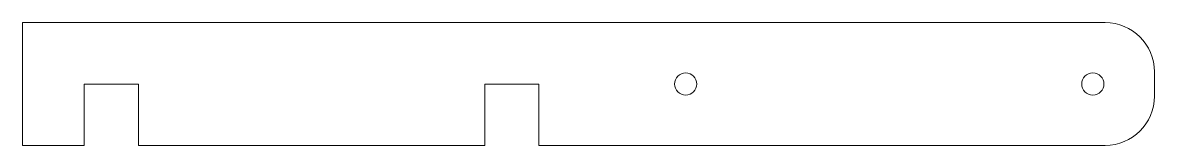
# Model space of a CAD drawing. Header units: inches. Extents: x 0 to 2.3, y 0 to 0.25.
import ezdxf

# ---------------------------------------------------------------- set-up
doc = ezdxf.new("R2010")
doc.units = ezdxf.units.IN
doc.header["$MEASUREMENT"] = 0

msp = doc.modelspace()

# ---------------------------------------------------------------- linework, layer by layer
at = {"color": 7, "linetype": 'Continuous', "lineweight": 15}
for p, q in [((2.1985, 0.25), (0, 0.25)), ((0, 0.25), (0, 0)), ((2.2985, 0.1), (2.2985, 0.15)), ((0.125, 0), (0.125, 0.125)), ((0.125, 0.125), (0.235, 0.125)), ((0.235, 0.125), (0.235, 0)), ((0.9385, 0), (0.9385, 0.125)), ((0.9385, 0.125), (1.0485, 0.125)), ((1.0485, 0.125), (1.0485, 0)), ((0, 0), (0.125, 0)), ((0.235, 0), (0.9385, 0)), ((1.0485, 0), (2.1985, 0))]:
    msp.add_line(p, q, dxfattribs=at)
for centre in [(1.3467, 0.125), (2.1735, 0.125)]:
    msp.add_circle(centre, 0.0225, dxfattribs=at)
for centre, start, end in [((2.1985, 0.15), 0, 90), ((2.1985, 0.1), 270, 0)]:
    msp.add_arc(centre, 0.1, start, end, dxfattribs=at)

doc.saveas('drawing.dxf')
